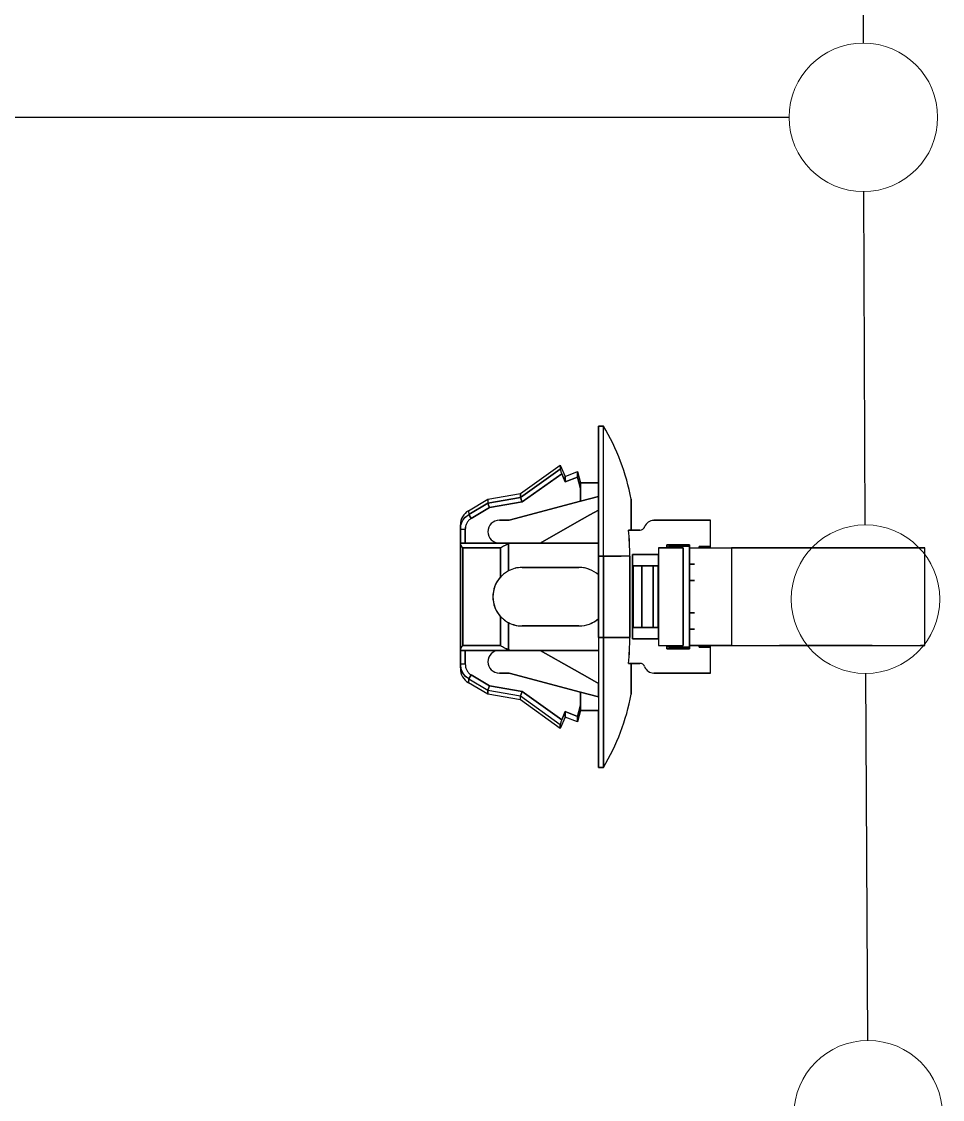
# Model space of a CAD drawing. Header units: inches. Extents: x 47316 to 59086, y 3141 to 11743.
# Drawn here: x 51695.59 to 51726.59, y 6186.1 to 6222.38 of the extents above; entities that cross this region are included whole.
import ezdxf

# ---------------------------------------------------------------- set-up
doc = ezdxf.new("R2010")
doc.units = ezdxf.units.IN
doc.header["$MEASUREMENT"] = 0
doc.styles.get("Standard").update_dxf_attribs({"font": ''})
doc.styles.get('Standard').set_extended_font_data('SimSun')
doc.linetypes.add('_VH_OTCON', pattern='A,0.0001,[7,VeSys.shx,S=0.1,R=0,X=0,Y=0],-0.4,[7,VeSys.shx,S=0.1,R=0,X=0,Y=0],-0.4,["X",Standard,S=1,R=0,X=-0.5,Y=-0.5],-0.0001,[7,VeSys.shx,S=0.1,R=0,X=0,Y=0],-0.4', length=1.2002)

msp = doc.modelspace()

# ---------------------------------------------------------------- linework, layer by layer
at = {"color": 0, "linetype": '_VH_OTCON', "ltscale": 5}
for p, q in [((51723.929, 6221.661), (51723.929, 6242.98)), ((51633.219, 6219.161), (51721.429, 6219.161)), ((51723.988, 6205.438), (51723.94, 6216.661)), ((51724.077, 6188.08), (51724.012, 6200.438))]:
    msp.add_line(p, q, dxfattribs=at)
at = {"color": 7, "ltscale": 0.087396}
for p, q in [((51715.011, 6208.767), (51715.011, 6206.854)), ((51715.011, 6197.274), (51715.011, 6199.187)), ((51715.011, 6197.274), (51715.011, 6199.187))]:
    msp.add_line(p, q, dxfattribs=at)
at = {"color": 7, "ltscale": 0.2}
for p, q in [((51715.011, 6204.389), (51715.011, 6208.767)), ((51715.011, 6208.767), (51715.011, 6204.389)), ((51715.175, 6204.389), (51715.175, 6208.767)), ((51715.175, 6204.389), (51715.175, 6208.767)), ((51715.011, 6201.652), (51715.011, 6197.274)), ((51715.011, 6201.652), (51715.011, 6197.274)), ((51715.175, 6197.274), (51715.175, 6201.652)), ((51715.175, 6201.652), (51715.175, 6197.274))]:
    msp.add_line(p, q, dxfattribs=at)
at = {"color": 7, "ltscale": 0.0075}
for p, q in [((51715.175, 6208.767), (51715.011, 6208.767)), ((51715.011, 6208.767), (51715.175, 6208.767)), ((51710.523, 6205.285), (51710.359, 6205.285)), ((51710.523, 6205.285), (51710.359, 6205.285)), ((51710.359, 6204.827), (51710.523, 6204.827)), ((51715.175, 6204.389), (51715.011, 6204.389)), ((51715.011, 6204.389), (51715.175, 6204.389)), ((51718.076, 6204.115), (51718.24, 6204.115)), ((51718.24, 6204.115), (51718.076, 6204.115)), ((51718.24, 6203.568), (51718.076, 6203.568)), ((51718.076, 6203.568), (51718.24, 6203.568)), ((51718.076, 6202.473), (51718.24, 6202.473)), ((51718.24, 6202.473), (51718.076, 6202.473)), ((51718.24, 6201.926), (51718.076, 6201.926)), ((51718.076, 6201.926), (51718.24, 6201.926)), ((51715.011, 6201.652), (51715.175, 6201.652)), ((51715.175, 6201.652), (51715.011, 6201.652)), ((51710.359, 6200.756), (51710.523, 6200.756)), ((51710.359, 6200.756), (51710.523, 6200.756)), ((51715.175, 6197.274), (51715.011, 6197.274)), ((51715.011, 6197.274), (51715.175, 6197.274))]:
    msp.add_line(p, q, dxfattribs=at)
at = {"color": 7, "ltscale": 0.0875}
for p, q in [((51715.011, 6206.851), (51715.011, 6208.767)), ((51712.439, 6204.006), (51714.354, 6204.006)), ((51714.354, 6204.006), (51712.439, 6204.006)), ((51714.354, 6202.035), (51712.439, 6202.035)), ((51712.439, 6202.035), (51714.354, 6202.035)), ((51712.439, 6202.035), (51714.354, 6202.035))]:
    msp.add_line(p, q, dxfattribs=at)
at = {"color": 7, "ltscale": 0.075271}
for p, q in [((51712.384, 6206.495), (51713.725, 6207.453)), ((51713.725, 6207.318), (51712.384, 6206.36)), ((51712.384, 6206.36), (51713.725, 6207.318)), ((51712.384, 6199.68), (51713.725, 6198.723)), ((51713.725, 6198.588), (51712.384, 6199.546))]:
    msp.add_line(p, q, dxfattribs=at)
at = {"color": 7, "ltscale": 4.3e-05}
msp.add_line((51713.725, 6207.453), (51713.725, 6207.452), dxfattribs=at)
at = {"color": 7, "ltscale": 4.9e-05}
msp.add_line((51713.725, 6207.453), (51713.725, 6207.452), dxfattribs=at)
at = {"color": 7, "ltscale": 0.019}
msp.add_line((51713.725, 6207.453), (51713.889, 6207.071), dxfattribs=at)
at = {"color": 7, "ltscale": 0.000903}
msp.add_line((51713.725, 6207.452), (51713.725, 6207.432), dxfattribs=at)
at = {"color": 7, "ltscale": 0.000916}
msp.add_line((51713.725, 6207.452), (51713.725, 6207.432), dxfattribs=at)
at = {"color": 7, "ltscale": 0.005222}
msp.add_line((51713.725, 6207.432), (51713.725, 6207.318), dxfattribs=at)
at = {"color": 7, "ltscale": 0.005249}
msp.add_line((51713.725, 6207.432), (51713.725, 6207.317), dxfattribs=at)
at = {"color": 7, "ltscale": 0.074459}
for p, q in [((51713.772, 6207.16), (51712.445, 6206.212)), ((51712.445, 6206.212), (51713.772, 6207.16)), ((51713.772, 6198.881), (51712.445, 6199.829)), ((51712.445, 6199.829), (51713.772, 6198.881))]:
    msp.add_line(p, q, dxfattribs=at)
at = {"color": 7, "ltscale": 0.013619}
for p, q in [((51713.889, 6206.886), (51713.772, 6207.16)), ((51713.772, 6207.16), (51713.889, 6206.886)), ((51713.889, 6199.155), (51713.772, 6198.881)), ((51713.772, 6198.881), (51713.889, 6199.155))]:
    msp.add_line(p, q, dxfattribs=at)
at = {"color": 7, "ltscale": 0.020195}
for p, q in [((51713.889, 6207.07), (51714.3, 6207.234)), ((51714.3, 6207.05), (51713.889, 6206.886)), ((51713.889, 6206.886), (51714.3, 6207.05)), ((51714.3, 6198.991), (51713.889, 6199.155)), ((51713.889, 6199.155), (51714.3, 6198.991)), ((51714.3, 6198.807), (51713.889, 6198.971))]:
    msp.add_line(p, q, dxfattribs=at)
at = {"color": 7, "ltscale": 0.0009}
msp.add_line((51713.889, 6207.051), (51713.889, 6207.07), dxfattribs=at)
at = {"color": 7, "ltscale": 0.000912}
for p, q in [((51713.889, 6207.07), (51713.889, 6207.05)), ((51714.3, 6198.827), (51714.3, 6198.807))]:
    msp.add_line(p, q, dxfattribs=at)
at = {"color": 7, "ltscale": 0.002856}
msp.add_line((51713.889, 6207.063), (51713.889, 6207.001), dxfattribs=at)
at = {"color": 7, "ltscale": 0.002869}
msp.add_line((51713.889, 6207), (51713.889, 6207.063), dxfattribs=at)
at = {"color": 7, "ltscale": 0.002832}
msp.add_line((51713.889, 6206.989), (51713.889, 6207.051), dxfattribs=at)
at = {"color": 7, "ltscale": 0.00282}
for p, q in [((51713.889, 6207.05), (51713.889, 6206.988)), ((51714.3, 6198.889), (51714.3, 6198.827))]:
    msp.add_line(p, q, dxfattribs=at)
at = {"color": 7, "ltscale": 0.004715}
msp.add_line((51713.889, 6206.886), (51713.889, 6206.989), dxfattribs=at)
at = {"color": 7, "ltscale": 0.004687}
msp.add_line((51713.889, 6206.988), (51713.889, 6206.886), dxfattribs=at)
at = {"color": 7, "ltscale": 0.008429}
for p, q in [((51714.3, 6207.05), (51714.3, 6207.234)), ((51713.889, 6199.155), (51713.889, 6198.971))]:
    msp.add_line(p, q, dxfattribs=at)
at = {"color": 7, "ltscale": 0.008438}
msp.add_line((51714.3, 6207.234), (51714.3, 6207.05), dxfattribs=at)
at = {"color": 7, "ltscale": 0.018183}
msp.add_line((51714.3, 6207.234), (51714.409, 6206.851), dxfattribs=at)
at = {"color": 7, "ltscale": 0.002185}
msp.add_line((51714.3, 6207.144), (51714.3, 6207.191), dxfattribs=at)
at = {"color": 7, "ltscale": 0.018199}
for p, q in [((51714.409, 6206.667), (51714.3, 6207.05)), ((51714.3, 6207.05), (51714.409, 6206.667)), ((51714.409, 6199.374), (51714.3, 6198.991)), ((51714.3, 6198.991), (51714.409, 6199.374))]:
    msp.add_line(p, q, dxfattribs=at)
at = {"color": 7, "ltscale": 0.000342}
for p, q in [((51714.409, 6206.844), (51714.409, 6206.851)), ((51714.409, 6199.189), (51714.409, 6199.197))]:
    msp.add_line(p, q, dxfattribs=at)
at = {"color": 7, "ltscale": 0.027499}
for p, q in [((51714.409, 6206.851), (51715.011, 6206.851)), ((51715.011, 6206.851), (51714.409, 6206.851)), ((51714.409, 6199.189), (51715.011, 6199.189)), ((51715.011, 6199.189), (51714.409, 6199.189))]:
    msp.add_line(p, q, dxfattribs=at)
at = {"color": 7, "ltscale": 0.006641}
msp.add_line((51714.409, 6206.851), (51714.409, 6206.706), dxfattribs=at)
at = {"color": 7, "ltscale": 0.002142}
msp.add_line((51714.409, 6206.805), (51714.409, 6206.851), dxfattribs=at)
at = {"color": 7, "ltscale": 0.00033}
for p, q in [((51714.409, 6206.851), (51714.409, 6206.844)), ((51714.409, 6199.197), (51714.409, 6199.189)), ((51713.889, 6198.971), (51713.889, 6198.978))]:
    msp.add_line(p, q, dxfattribs=at)
at = {"color": 7, "ltscale": 0.002136}
msp.add_line((51714.409, 6206.851), (51714.409, 6206.805), dxfattribs=at)
at = {"color": 7, "ltscale": 0.001825}
msp.add_line((51714.409, 6206.844), (51714.409, 6206.804), dxfattribs=at)
at = {"color": 7, "ltscale": 0.003674}
for p, q in [((51714.409, 6206.764), (51714.409, 6206.844)), ((51714.409, 6199.197), (51714.409, 6199.277))]:
    msp.add_line(p, q, dxfattribs=at)
at = {"color": 7, "ltscale": 0.006299}
msp.add_line((51714.409, 6206.667), (51714.409, 6206.805), dxfattribs=at)
at = {"color": 7, "ltscale": 0.006305}
msp.add_line((51714.409, 6206.805), (51714.409, 6206.667), dxfattribs=at)
at = {"color": 7, "ltscale": 0.00329}
msp.add_line((51714.409, 6206.692), (51714.409, 6206.764), dxfattribs=at)
at = {"color": 7, "ltscale": 0.019785}
for p, q in [((51714.409, 6206.234), (51714.409, 6206.667)), ((51714.409, 6206.667), (51714.409, 6206.234)), ((51714.409, 6199.807), (51714.409, 6199.374)), ((51714.409, 6199.374), (51714.409, 6199.807))]:
    msp.add_line(p, q, dxfattribs=at)
at = {"color": 7, "ltscale": 0.034946}
for p, q in [((51710.63, 6205.916), (51711.29, 6206.304)), ((51711.29, 6199.737), (51710.63, 6200.125))]:
    msp.add_line(p, q, dxfattribs=at)
at = {"color": 7, "ltscale": 0.05076}
for p, q in [((51711.29, 6206.304), (51712.384, 6206.495)), ((51712.384, 6199.546), (51711.29, 6199.737))]:
    msp.add_line(p, q, dxfattribs=at)
at = {"color": 7, "ltscale": 0.050773}
for p, q in [((51712.385, 6206.356), (51711.29, 6206.165)), ((51711.29, 6206.165), (51712.385, 6206.356)), ((51711.29, 6199.876), (51712.385, 6199.684))]:
    msp.add_line(p, q, dxfattribs=at)
at = {"color": 7, "ltscale": 0.006223}
for p, q in [((51711.29, 6206.304), (51711.29, 6206.168)), ((51711.29, 6206.304), (51711.29, 6206.168)), ((51711.29, 6199.737), (51711.29, 6199.873))]:
    msp.add_line(p, q, dxfattribs=at)
at = {"color": 7, "ltscale": 0.006168}
for p, q in [((51712.384, 6206.36), (51712.384, 6206.495)), ((51712.384, 6206.495), (51712.384, 6206.36))]:
    msp.add_line(p, q, dxfattribs=at)
at = {"color": 7, "ltscale": 0.002621}
for p, q in [((51712.385, 6206.356), (51712.407, 6206.304)), ((51712.407, 6206.304), (51712.385, 6206.356)), ((51712.407, 6199.737), (51712.385, 6199.684)), ((51712.385, 6199.684), (51712.407, 6199.737))]:
    msp.add_line(p, q, dxfattribs=at)
at = {"color": 7, "ltscale": 0.000205}
for p, q in [((51712.407, 6206.304), (51712.409, 6206.299)), ((51712.409, 6206.299), (51712.407, 6206.304)), ((51712.409, 6199.742), (51712.407, 6199.737)), ((51712.407, 6199.737), (51712.409, 6199.742))]:
    msp.add_line(p, q, dxfattribs=at)
at = {"color": 7, "ltscale": 0.004321}
for p, q in [((51712.409, 6206.299), (51712.445, 6206.212)), ((51712.445, 6206.212), (51712.409, 6206.299)), ((51712.445, 6199.829), (51712.409, 6199.742)), ((51712.409, 6199.742), (51712.445, 6199.829))]:
    msp.add_line(p, q, dxfattribs=at)
at = {"color": 7, "ltscale": 0.028456}
for p, q in [((51714.409, 6206.234), (51715.011, 6206.394)), ((51715.011, 6206.394), (51714.409, 6206.234)), ((51714.409, 6199.807), (51715.011, 6199.647)), ((51715.011, 6199.647), (51714.409, 6199.807))]:
    msp.add_line(p, q, dxfattribs=at)
at = {"color": 7, "ltscale": 0.020602}
for p, q in [((51715.011, 6206.394), (51715.011, 6205.943)), ((51715.011, 6199.647), (51715.011, 6200.098)), ((51715.011, 6199.647), (51715.011, 6200.098))]:
    msp.add_line(p, q, dxfattribs=at)
at = {"color": 7, "ltscale": 0.020749}
msp.add_line((51715.011, 6205.94), (51715.011, 6206.394), dxfattribs=at)
at = {"color": 7, "ltscale": 0.047501}
for p, q in [((51716.106, 6206.304), (51716.106, 6205.264)), ((51716.106, 6205.264), (51716.106, 6206.304)), ((51716.106, 6200.777), (51716.106, 6199.737)), ((51716.106, 6199.737), (51716.106, 6200.777))]:
    msp.add_line(p, q, dxfattribs=at)
at = {"color": 7, "ltscale": 0.005864}
msp.add_line((51710.629, 6205.916), (51710.644, 6205.788), dxfattribs=at)
at = {"color": 7, "ltscale": 0.005865}
for p, q in [((51710.629, 6205.916), (51710.644, 6205.788)), ((51710.644, 6200.253), (51710.629, 6200.125))]:
    msp.add_line(p, q, dxfattribs=at)
at = {"color": 7, "ltscale": 0.034208}
for p, q in [((51710.644, 6205.788), (51711.29, 6206.168)), ((51710.644, 6200.253), (51711.29, 6199.873))]:
    msp.add_line(p, q, dxfattribs=at)
at = {"color": 7, "ltscale": 0.034163}
for p, q in [((51711.29, 6206.165), (51710.644, 6205.788)), ((51710.644, 6200.253), (51711.29, 6199.876))]:
    msp.add_line(p, q, dxfattribs=at)
at = {"color": 7, "ltscale": 0.0329}
for p, q in [((51711.344, 6206.019), (51710.723, 6205.654)), ((51710.723, 6205.654), (51711.344, 6206.019)), ((51711.344, 6200.022), (51710.723, 6200.387)), ((51710.723, 6200.387), (51711.344, 6200.022))]:
    msp.add_line(p, q, dxfattribs=at)
at = {"color": 7, "ltscale": 0.000128}
for p, q in [((51711.29, 6206.165), (51711.29, 6206.168)), ((51711.29, 6199.873), (51711.29, 6199.876)), ((51711.29, 6199.876), (51711.29, 6199.873))]:
    msp.add_line(p, q, dxfattribs=at)
at = {"color": 7, "ltscale": 0.002806}
for p, q in [((51711.29, 6206.165), (51711.312, 6206.107)), ((51711.312, 6199.934), (51711.29, 6199.876))]:
    msp.add_line(p, q, dxfattribs=at)
at = {"color": 7, "ltscale": 0.00266}
for p, q in [((51711.31, 6206.11), (51711.29, 6206.165)), ((51711.29, 6199.876), (51711.31, 6199.931))]:
    msp.add_line(p, q, dxfattribs=at)
at = {"color": 7, "ltscale": 0.004276}
for p, q in [((51711.344, 6206.019), (51711.311, 6206.107)), ((51711.312, 6206.107), (51711.344, 6206.019)), ((51711.311, 6199.934), (51711.344, 6200.022)), ((51711.344, 6200.022), (51711.312, 6199.934))]:
    msp.add_line(p, q, dxfattribs=at)
at = {"color": 7, "ltscale": 0.051095}
for p, q in [((51712.445, 6206.212), (51711.344, 6206.019)), ((51711.344, 6206.019), (51712.445, 6206.212)), ((51712.445, 6199.829), (51711.344, 6200.022)), ((51711.344, 6200.022), (51712.445, 6199.829))]:
    msp.add_line(p, q, dxfattribs=at)
at = {"color": 7, "ltscale": 0.11383}
for p, q in [((51712.001, 6205.593), (51714.409, 6206.234)), ((51714.409, 6206.234), (51712.001, 6205.593)), ((51712.001, 6200.448), (51714.409, 6199.807)), ((51714.409, 6199.807), (51712.001, 6200.448))]:
    msp.add_line(p, q, dxfattribs=at)
at = {"color": 7, "ltscale": 0.015289}
msp.add_line((51714.721, 6205.775), (51715.012, 6205.94), dxfattribs=at)
at = {"color": 7, "ltscale": 0.015242}
for p, q in [((51715.011, 6205.94), (51714.721, 6205.776)), ((51714.721, 6200.265), (51715.011, 6200.101))]:
    msp.add_line(p, q, dxfattribs=at)
at = {"color": 7, "ltscale": 0.007092}
for p, q in [((51710.723, 6205.654), (51710.644, 6205.788)), ((51710.644, 6205.788), (51710.723, 6205.654)), ((51710.644, 6200.253), (51710.723, 6200.387)), ((51710.723, 6200.387), (51710.644, 6200.253))]:
    msp.add_line(p, q, dxfattribs=at)
at = {"color": 7, "ltscale": 0.014999}
for p, q in [((51711.673, 6205.593), (51712.001, 6205.593)), ((51712.001, 6205.593), (51711.673, 6205.593)), ((51711.673, 6200.448), (51712.001, 6200.448)), ((51711.673, 6200.448), (51712.001, 6200.448)), ((51712.001, 6200.448), (51711.673, 6200.448))]:
    msp.add_line(p, q, dxfattribs=at)
at = {"color": 7, "ltscale": 0.065039}
msp.add_line((51713.041, 6204.827), (51714.281, 6205.527), dxfattribs=at)
at = {"color": 7, "ltscale": 0.026985}
for p, q in [((51714.721, 6205.776), (51714.207, 6205.485)), ((51714.207, 6200.556), (51714.721, 6200.265))]:
    msp.add_line(p, q, dxfattribs=at)
at = {"color": 7, "ltscale": 0.02697}
msp.add_line((51714.207, 6205.485), (51714.721, 6205.775), dxfattribs=at)
at = {"color": 7, "ltscale": 0.0625}
msp.add_line((51716.872, 6205.593), (51718.24, 6205.593), dxfattribs=at)
at = {"color": 7, "ltscale": 0.064999}
for p, q in [((51718.295, 6205.593), (51716.872, 6205.593)), ((51718.295, 6205.593), (51716.872, 6205.593)), ((51718.295, 6200.448), (51716.872, 6200.448)), ((51716.872, 6200.448), (51718.295, 6200.448))]:
    msp.add_line(p, q, dxfattribs=at)
at = {"color": 7, "ltscale": 0.025}
for p, q in [((51718.24, 6205.593), (51718.787, 6205.593)), ((51718.076, 6203.568), (51718.076, 6204.115)), ((51718.084, 6203.568), (51718.084, 6204.115)), ((51718.084, 6203.568), (51718.084, 6204.115)), ((51718.084, 6201.926), (51718.084, 6202.473)), ((51718.084, 6201.926), (51718.084, 6202.473))]:
    msp.add_line(p, q, dxfattribs=at)
at = {"color": 7, "ltscale": 0.022501}
for p, q in [((51718.787, 6205.593), (51718.295, 6205.593)), ((51718.787, 6205.593), (51718.295, 6205.593)), ((51718.787, 6200.448), (51718.295, 6200.448)), ((51718.295, 6200.448), (51718.787, 6200.448))]:
    msp.add_line(p, q, dxfattribs=at)
at = {"color": 7, "ltscale": 0.039999}
for p, q in [((51718.787, 6204.717), (51718.787, 6205.593)), ((51718.787, 6204.717), (51718.787, 6205.593)), ((51718.787, 6200.448), (51718.787, 6201.324)), ((51718.787, 6200.448), (51718.787, 6201.324))]:
    msp.add_line(p, q, dxfattribs=at)
at = {"color": 7, "ltscale": 0.015729}
msp.add_line((51710.359, 6205.099), (51710.359, 6205.444), dxfattribs=at)
at = {"color": 7, "ltscale": 0.015717}
msp.add_line((51710.359, 6205.443), (51710.359, 6205.099), dxfattribs=at)
at = {"color": 7, "ltscale": 0.020941}
for p, q in [((51710.359, 6204.827), (51710.359, 6205.285)), ((51710.359, 6205.285), (51710.359, 6204.827)), ((51710.523, 6205.285), (51710.523, 6204.827)), ((51710.523, 6204.827), (51710.523, 6205.285)), ((51710.359, 6200.756), (51710.359, 6201.214)), ((51710.359, 6201.214), (51710.359, 6200.756)), ((51710.523, 6200.756), (51710.523, 6201.214)), ((51710.523, 6201.214), (51710.523, 6200.756))]:
    msp.add_line(p, q, dxfattribs=at)
at = {"color": 7, "ltscale": 0.06116}
msp.add_line((51713.041, 6204.827), (51714.207, 6205.485), dxfattribs=at)
at = {"color": 7, "ltscale": 0.061156}
for p, q in [((51714.207, 6205.485), (51713.041, 6204.827)), ((51713.041, 6201.214), (51714.207, 6200.556))]:
    msp.add_line(p, q, dxfattribs=at)
at = {"color": 7, "ltscale": 0.017471}
for p, q in [((51716.025, 6205.264), (51716.407, 6205.264)), ((51716.025, 6200.777), (51716.407, 6200.777))]:
    msp.add_line(p, q, dxfattribs=at)
at = {"color": 7, "ltscale": 0.00369}
for p, q in [((51716.025, 6205.264), (51716.106, 6205.264)), ((51716.106, 6200.777), (51716.025, 6200.777))]:
    msp.add_line(p, q, dxfattribs=at)
at = {"color": 7, "ltscale": 0.017476}
for p, q in [((51716.407, 6205.264), (51716.025, 6205.264)), ((51716.407, 6200.777), (51716.025, 6200.777))]:
    msp.add_line(p, q, dxfattribs=at)
at = {"color": 7, "ltscale": 0.013786}
msp.add_line((51716.106, 6205.264), (51716.407, 6205.264), dxfattribs=at)
at = {"color": 7, "ltscale": 0.012512}
for p, q in [((51710.359, 6204.825), (51710.359, 6205.099)), ((51710.359, 6200.942), (51710.359, 6201.216))]:
    msp.add_line(p, q, dxfattribs=at)
at = {"color": 7, "ltscale": 0.082565}
for p, q in [((51710.359, 6204.827), (51712.167, 6204.827)), ((51712.167, 6204.827), (51710.359, 6204.827)), ((51712.167, 6201.214), (51710.359, 6201.214)), ((51710.359, 6201.214), (51712.167, 6201.214))]:
    msp.add_line(p, q, dxfattribs=at)
at = {"color": 7, "ltscale": 0.000995}
for p, q in [((51710.359, 6204.805), (51710.359, 6204.827)), ((51710.359, 6204.827), (51710.359, 6204.805)), ((51710.359, 6201.214), (51710.359, 6201.236)), ((51710.359, 6201.236), (51710.359, 6201.214))]:
    msp.add_line(p, q, dxfattribs=at)
at = {"color": 7, "ltscale": 0.163214}
msp.add_line((51710.359, 6201.234), (51710.359, 6204.807), dxfattribs=at)
at = {"color": 7, "ltscale": 0.163013}
msp.add_line((51710.359, 6204.805), (51710.359, 6201.236), dxfattribs=at)
at = {"color": 7, "ltscale": 0.052501}
msp.add_line((51710.523, 6204.827), (51711.673, 6204.827), dxfattribs=at)
at = {"color": 7, "ltscale": 0.005516}
msp.add_line((51711.672, 6204.827), (51711.793, 6204.827), dxfattribs=at)
at = {"color": 7, "ltscale": 0.008279}
msp.add_line((51711.793, 6204.827), (51711.974, 6204.827), dxfattribs=at)
at = {"color": 7, "ltscale": 0.002634}
for p, q in [((51711.983, 6204.799), (51711.929, 6204.778)), ((51711.929, 6201.263), (51711.983, 6201.242))]:
    msp.add_line(p, q, dxfattribs=at)
at = {"color": 7, "ltscale": 0.002635}
for p, q in [((51711.929, 6204.778), (51711.983, 6204.799)), ((51711.983, 6201.242), (51711.929, 6201.262))]:
    msp.add_line(p, q, dxfattribs=at)
at = {"color": 7, "ltscale": 0.048712}
msp.add_line((51711.974, 6204.827), (51713.041, 6204.827), dxfattribs=at)
at = {"color": 7, "ltscale": 0.041339}
for p, q in [((51711.983, 6204.799), (51711.983, 6203.894)), ((51711.983, 6203.894), (51711.983, 6204.799)), ((51711.983, 6202.147), (51711.983, 6201.242)), ((51711.983, 6201.242), (51711.983, 6202.147))]:
    msp.add_line(p, q, dxfattribs=at)
at = {"color": 7, "ltscale": 0.039936}
for p, q in [((51713.041, 6204.827), (51712.167, 6204.827)), ((51712.167, 6204.827), (51713.041, 6204.827)), ((51712.167, 6201.214), (51713.041, 6201.214)), ((51713.041, 6201.214), (51712.167, 6201.214))]:
    msp.add_line(p, q, dxfattribs=at)
at = {"color": 7, "ltscale": 0.089999}
for p, q in [((51715.011, 6204.827), (51713.041, 6204.827)), ((51713.041, 6204.827), (51715.011, 6204.827)), ((51713.041, 6201.214), (51715.011, 6201.214)), ((51715.011, 6201.214), (51713.041, 6201.214))]:
    msp.add_line(p, q, dxfattribs=at)
at = {"color": 7, "ltscale": 0.040701}
msp.add_line((51714.135, 6204.827), (51713.244, 6204.827), dxfattribs=at)
at = {"color": 7, "ltscale": 0.040697}
msp.add_line((51713.245, 6204.827), (51714.135, 6204.827), dxfattribs=at)
at = {"color": 7, "ltscale": 0.15}
for p, q in [((51710.442, 6201.379), (51710.442, 6204.662)), ((51710.442, 6204.662), (51710.442, 6201.379)), ((51717.036, 6204.662), (51717.036, 6201.379)), ((51717.036, 6204.662), (51717.036, 6201.379)), ((51717.857, 6201.379), (51717.857, 6204.662)), ((51717.857, 6204.662), (51717.857, 6201.379)), ((51719.494, 6204.662), (51719.494, 6201.379)), ((51719.494, 6204.662), (51719.494, 6201.379)), ((51725.994, 6201.379), (51725.994, 6204.662))]:
    msp.add_line(p, q, dxfattribs=at)
at = {"color": 7, "ltscale": 0.057954}
for p, q in [((51711.71, 6204.662), (51710.442, 6204.662)), ((51710.442, 6204.662), (51711.71, 6204.662)), ((51710.442, 6201.379), (51711.71, 6201.379)), ((51711.71, 6201.379), (51710.442, 6201.379))]:
    msp.add_line(p, q, dxfattribs=at)
at = {"color": 7, "ltscale": 0.044711}
for p, q in [((51711.71, 6203.684), (51711.71, 6204.662)), ((51711.71, 6204.662), (51711.71, 6203.684)), ((51711.71, 6201.379), (51711.71, 6202.357)), ((51711.71, 6202.357), (51711.71, 6201.379))]:
    msp.add_line(p, q, dxfattribs=at)
at = {"color": 7, "ltscale": 0.040002}
for p, q in [((51717.036, 6204.443), (51716.16, 6204.443)), ((51716.16, 6204.443), (51717.036, 6204.443)), ((51716.16, 6201.598), (51717.036, 6201.598)), ((51716.16, 6201.598), (51717.036, 6201.598)), ((51717.036, 6201.598), (51716.16, 6201.598))]:
    msp.add_line(p, q, dxfattribs=at)
at = {"color": 7, "ltscale": 0.129999}
for p, q in [((51716.16, 6204.443), (51716.16, 6201.598)), ((51716.16, 6201.598), (51716.16, 6204.443))]:
    msp.add_line(p, q, dxfattribs=at)
at = {"color": 7, "ltscale": 0.0375}
for p, q in [((51717.857, 6204.662), (51717.036, 6204.662)), ((51717.036, 6204.662), (51717.857, 6204.662)), ((51717.036, 6201.379), (51717.857, 6201.379)), ((51717.036, 6201.379), (51717.857, 6201.379))]:
    msp.add_line(p, q, dxfattribs=at)
at = {"color": 7, "ltscale": 0.017502}
for p, q in [((51717.036, 6204.06), (51717.036, 6204.443)), ((51717.036, 6201.597), (51717.036, 6201.981))]:
    msp.add_line(p, q, dxfattribs=at)
at = {"color": 7, "ltscale": 0.035001}
for p, q in [((51718.076, 6204.772), (51717.31, 6204.772)), ((51717.31, 6204.772), (51718.076, 6204.772)), ((51715.011, 6204.389), (51715.777, 6204.389)), ((51715.011, 6204.389), (51715.777, 6204.389)), ((51717.31, 6201.269), (51718.076, 6201.269)), ((51717.31, 6201.269), (51718.076, 6201.269)), ((51718.076, 6201.269), (51717.31, 6201.269))]:
    msp.add_line(p, q, dxfattribs=at)
at = {"color": 7, "ltscale": 0.004999}
for p, q in [((51717.31, 6204.772), (51717.31, 6204.662)), ((51717.31, 6204.662), (51717.31, 6204.772)), ((51717.31, 6201.379), (51717.31, 6201.269)), ((51717.31, 6201.269), (51717.31, 6201.379))]:
    msp.add_line(p, q, dxfattribs=at)
at = {"color": 7, "ltscale": 0.002502}
msp.add_line((51717.31, 6204.662), (51717.365, 6204.662), dxfattribs=at)
at = {"color": 7, "ltscale": 0.032501}
for p, q in [((51718.076, 6204.717), (51717.364, 6204.717)), ((51718.076, 6204.717), (51717.364, 6204.717)), ((51718.076, 6201.324), (51717.364, 6201.324)), ((51717.364, 6201.324), (51718.076, 6201.324))]:
    msp.add_line(p, q, dxfattribs=at)
at = {"color": 7, "ltscale": 0.002499}
for p, q in [((51717.364, 6204.717), (51717.364, 6204.662)), ((51717.364, 6204.662), (51717.364, 6204.717)), ((51717.364, 6204.717), (51717.364, 6204.662)), ((51718.076, 6204.772), (51718.076, 6204.717)), ((51718.076, 6204.772), (51718.076, 6204.717)), ((51718.404, 6204.717), (51718.404, 6204.662)), ((51718.404, 6204.662), (51718.404, 6204.717)), ((51718.787, 6204.662), (51718.787, 6204.717)), ((51717.364, 6201.379), (51717.364, 6201.324)), ((51717.364, 6201.324), (51717.364, 6201.379)), ((51717.364, 6201.379), (51717.364, 6201.324)), ((51718.076, 6201.269), (51718.076, 6201.324)), ((51718.076, 6201.324), (51718.076, 6201.269)), ((51718.076, 6201.324), (51718.076, 6201.269)), ((51718.404, 6201.379), (51718.404, 6201.324)), ((51718.404, 6201.324), (51718.404, 6201.379)), ((51718.787, 6201.324), (51718.787, 6201.379))]:
    msp.add_line(p, q, dxfattribs=at)
at = {"color": 7, "ltscale": 0.010562}
msp.add_line((51717.364, 6204.717), (51717.596, 6204.717), dxfattribs=at)
at = {"color": 7, "ltscale": 0.021939}
msp.add_line((51718.076, 6204.717), (51717.596, 6204.717), dxfattribs=at)
at = {"color": 7, "ltscale": 0.000629}
msp.add_line((51718.076, 6204.758), (51718.076, 6204.772), dxfattribs=at)
at = {"color": 7, "ltscale": 0.154999}
for p, q in [((51718.076, 6204.717), (51718.076, 6201.324)), ((51718.076, 6201.324), (51718.076, 6204.717))]:
    msp.add_line(p, q, dxfattribs=at)
at = {"color": 7, "ltscale": 0.0644}
for p, q in [((51718.084, 6204.662), (51719.494, 6204.662)), ((51718.084, 6204.662), (51719.494, 6204.662)), ((51719.494, 6201.379), (51718.084, 6201.379)), ((51718.084, 6201.379), (51719.494, 6201.379))]:
    msp.add_line(p, q, dxfattribs=at)
at = {"color": 7, "ltscale": 0.0175}
for p, q in [((51718.787, 6204.717), (51718.404, 6204.717)), ((51718.787, 6204.717), (51718.404, 6204.717)), ((51718.404, 6204.717), (51718.787, 6204.717)), ((51718.787, 6201.324), (51718.404, 6201.324)), ((51718.404, 6201.324), (51718.787, 6201.324))]:
    msp.add_line(p, q, dxfattribs=at)
at = {"color": 7, "ltscale": 2.6e-05}
for p, q in [((51718.787, 6204.717), (51718.787, 6204.717)), ((51718.787, 6201.324), (51718.787, 6201.324))]:
    msp.add_line(p, q, dxfattribs=at)
at = {"color": 7, "ltscale": 0.098454}
msp.add_line((51718.787, 6204.662), (51720.943, 6204.662), dxfattribs=at)
at = {"color": 7, "ltscale": 0.108633}
msp.add_line((51718.787, 6204.662), (51721.166, 6204.662), dxfattribs=at)
at = {"color": 7, "ltscale": 0.057913}
msp.add_line((51718.787, 6204.662), (51720.055, 6204.662), dxfattribs=at)
at = {"color": 7, "ltscale": 0.076392}
msp.add_line((51719.493, 6204.662), (51721.166, 6204.662), dxfattribs=at)
at = {"color": 7, "ltscale": 0.378897}
msp.add_line((51725.994, 6204.662), (51719.494, 6204.662), dxfattribs=at)
at = {"color": 7, "ltscale": 0.378905}
msp.add_line((51719.494, 6204.662), (51725.994, 6204.662), dxfattribs=at)
at = {"color": 7, "ltscale": 0.315749}
msp.add_line((51725.994, 6204.662), (51720.055, 6204.662), dxfattribs=at)
at = {"color": 7, "ltscale": 0.315758}
msp.add_line((51725.994, 6204.662), (51720.055, 6204.662), dxfattribs=at)
at = {"color": 7, "ltscale": 0.026669}
for p, q in [((51721.527, 6204.662), (51720.943, 6204.662)), ((51721.749, 6204.662), (51721.166, 6204.662)), ((51721.166, 6204.662), (51721.749, 6204.662))]:
    msp.add_line(p, q, dxfattribs=at)
at = {"color": 7, "ltscale": 0.215019}
msp.add_line((51721.527, 6204.662), (51725.994, 6204.662), dxfattribs=at)
at = {"color": 7, "ltscale": 0.179182}
msp.add_line((51721.749, 6204.662), (51725.672, 6204.662), dxfattribs=at)
at = {"color": 7, "ltscale": 0.125}
for p, q in [((51715.011, 6201.652), (51715.011, 6204.389)), ((51715.011, 6204.389), (51715.011, 6201.652)), ((51715.175, 6201.652), (51715.175, 6204.389)), ((51715.175, 6204.389), (51715.175, 6201.652)), ((51716.063, 6201.652), (51716.063, 6204.389)), ((51716.063, 6204.389), (51716.063, 6201.652))]:
    msp.add_line(p, q, dxfattribs=at)
at = {"color": 7, "ltscale": 0.040567}
for p, q in [((51716.063, 6204.389), (51715.175, 6204.389)), ((51716.063, 6201.652), (51715.175, 6201.652))]:
    msp.add_line(p, q, dxfattribs=at)
at = {"color": 7, "ltscale": 0.040569}
for p, q in [((51716.063, 6204.389), (51715.175, 6204.389)), ((51715.175, 6201.652), (51716.063, 6201.652))]:
    msp.add_line(p, q, dxfattribs=at)
at = {"color": 7, "ltscale": 0.001863}
msp.add_line((51711.737, 6203.712), (51711.709, 6203.683), dxfattribs=at)
at = {"color": 7, "ltscale": 0.014789}
msp.add_line((51716.484, 6204.06), (51716.16, 6204.06), dxfattribs=at)
at = {"color": 7, "ltscale": 0.013841}
for p, q in [((51716.161, 6204.06), (51716.464, 6204.06)), ((51716.464, 6201.981), (51716.161, 6201.981))]:
    msp.add_line(p, q, dxfattribs=at)
at = {"color": 7, "ltscale": 0.012407}
for p, q in [((51716.192, 6204.06), (51716.464, 6204.06)), ((51716.192, 6201.981), (51716.464, 6201.981))]:
    msp.add_line(p, q, dxfattribs=at)
at = {"color": 7, "ltscale": 0.095001}
for p, q in [((51716.192, 6201.981), (51716.192, 6204.06)), ((51716.464, 6201.981), (51716.464, 6204.06)), ((51716.464, 6204.06), (51716.464, 6201.981)), ((51716.854, 6204.06), (51716.854, 6201.981)), ((51716.854, 6201.981), (51716.854, 6204.06)), ((51717.017, 6204.06), (51717.017, 6201.981)), ((51717.017, 6201.981), (51717.017, 6204.06))]:
    msp.add_line(p, q, dxfattribs=at)
at = {"color": 7, "ltscale": 0.017839}
for p, q in [((51716.464, 6204.06), (51716.854, 6204.06)), ((51716.854, 6204.06), (51716.464, 6204.06)), ((51716.464, 6201.981), (51716.854, 6201.981)), ((51716.854, 6201.981), (51716.464, 6201.981))]:
    msp.add_line(p, q, dxfattribs=at)
at = {"color": 7, "ltscale": 0.023952}
msp.add_line((51716.512, 6204.06), (51717.036, 6204.06), dxfattribs=at)
at = {"color": 7, "ltscale": 0.007443}
for p, q in [((51716.854, 6204.06), (51717.017, 6204.06)), ((51717.017, 6204.06), (51716.854, 6204.06)), ((51716.854, 6201.981), (51717.017, 6201.981)), ((51717.017, 6201.981), (51716.854, 6201.981))]:
    msp.add_line(p, q, dxfattribs=at)
at = {"color": 7, "ltscale": 0.00087}
for p, q in [((51717.017, 6204.06), (51717.036, 6204.06)), ((51717.036, 6204.06), (51717.017, 6204.06)), ((51717.017, 6201.981), (51717.036, 6201.981)), ((51717.036, 6201.981), (51717.017, 6201.981))]:
    msp.add_line(p, q, dxfattribs=at)
at = {"color": 7, "ltscale": 0.000505}
msp.add_line((51711.71, 6203.683), (51711.718, 6203.692), dxfattribs=at)
at = {"color": 7, "ltscale": 0.000322}
msp.add_line((51718.076, 6203.568), (51718.083, 6203.568), dxfattribs=at)
at = {"color": 7, "ltscale": 0.000598}
msp.add_line((51711.71, 6202.357), (51711.719, 6202.348), dxfattribs=at)
at = {"color": 7, "ltscale": 0.023056}
msp.add_line((51718.076, 6201.968), (51718.076, 6202.473), dxfattribs=at)
at = {"color": 7, "ltscale": 0.001447}
msp.add_line((51716.192, 6201.981), (51716.16, 6201.981), dxfattribs=at)
at = {"color": 7, "ltscale": 0.000368}
msp.add_line((51718.084, 6201.926), (51718.076, 6201.926), dxfattribs=at)
at = {"color": 7, "ltscale": 0.02751}
msp.add_line((51715.175, 6201.652), (51715.777, 6201.652), dxfattribs=at)
msp.add_line((51715.175, 6201.652), (51715.777, 6201.652), dxfattribs=at)
at = {"color": 7, "ltscale": 0.000399}
msp.add_line((51710.36, 6201.243), (51710.359, 6201.234), dxfattribs=at)
at = {"color": 7, "ltscale": 0.061161}
msp.add_line((51714.207, 6200.556), (51713.041, 6201.214), dxfattribs=at)
at = {"color": 7, "ltscale": 0.064963}
msp.add_line((51714.279, 6200.515), (51713.041, 6201.214), dxfattribs=at)
at = {"color": 7, "ltscale": 0.378893}
msp.add_line((51719.494, 6201.379), (51725.994, 6201.379), dxfattribs=at)
at = {"color": 7, "ltscale": 0.37888}
msp.add_line((51719.494, 6201.379), (51725.994, 6201.379), dxfattribs=at)
at = {"color": 7, "ltscale": 0.142593}
msp.add_line((51721.104, 6201.379), (51724.226, 6201.379), dxfattribs=at)
at = {"color": 7, "ltscale": 0.142589}
msp.add_line((51724.227, 6201.379), (51721.105, 6201.379), dxfattribs=at)
at = {"color": 7, "ltscale": 0.0272}
msp.add_line((51725.846, 6201.379), (51725.994, 6201.379), dxfattribs=at)
at = {"color": 7, "ltscale": 0.027199}
msp.add_line((51725.994, 6201.379), (51725.847, 6201.379), dxfattribs=at)
at = {"color": 7, "ltscale": 0.012915}
msp.add_line((51710.359, 6200.659), (51710.359, 6200.942), dxfattribs=at)
at = {"color": 7, "ltscale": 0.004422}
msp.add_line((51710.359, 6200.756), (51710.359, 6200.659), dxfattribs=at)
at = {"color": 7, "ltscale": 0.006183}
msp.add_line((51710.359, 6200.621), (51710.359, 6200.756), dxfattribs=at)
at = {"color": 7, "ltscale": 0.007248}
msp.add_line((51710.359, 6200.756), (51710.359, 6200.597), dxfattribs=at)
at = {"color": 7, "ltscale": 0.001605}
msp.add_line((51710.359, 6200.641), (51710.359, 6200.606), dxfattribs=at)
at = {"color": 7, "ltscale": 0.02701}
msp.add_line((51714.722, 6200.265), (51714.207, 6200.556), dxfattribs=at)
at = {"color": 7, "ltscale": 0.00587}
msp.add_line((51710.629, 6200.125), (51710.644, 6200.253), dxfattribs=at)
at = {"color": 7, "ltscale": 0.015215}
msp.add_line((51715.012, 6200.101), (51714.722, 6200.265), dxfattribs=at)
at = {"color": 7, "ltscale": 0.050769}
msp.add_line((51711.29, 6199.876), (51712.384, 6199.681), dxfattribs=at)
at = {"color": 7, "ltscale": 0.006219}
msp.add_line((51711.29, 6199.873), (51711.29, 6199.737), dxfattribs=at)
at = {"color": 7, "ltscale": 0.075264}
msp.add_line((51712.384, 6199.681), (51713.725, 6198.723), dxfattribs=at)
at = {"color": 7, "ltscale": 0.006165}
for p, q in [((51712.384, 6199.546), (51712.384, 6199.68)), ((51712.384, 6199.546), (51712.384, 6199.68)), ((51713.725, 6198.588), (51713.725, 6198.723))]:
    msp.add_line(p, q, dxfattribs=at)
at = {"color": 7, "ltscale": 0.008441}
for p, q in [((51714.409, 6199.189), (51714.409, 6199.374)), ((51714.409, 6199.374), (51714.409, 6199.189)), ((51713.889, 6198.971), (51713.889, 6199.155))]:
    msp.add_line(p, q, dxfattribs=at)
at = {"color": 7, "ltscale": 0.008432}
msp.add_line((51714.409, 6199.374), (51714.409, 6199.189), dxfattribs=at)
at = {"color": 7, "ltscale": 0.00434}
msp.add_line((51714.409, 6199.277), (51714.409, 6199.372), dxfattribs=at)
at = {"color": 7, "ltscale": 0.004291}
msp.add_line((51713.889, 6199.061), (51713.889, 6199.155), dxfattribs=at)
at = {"color": 7, "ltscale": 0.003809}
msp.add_line((51713.889, 6198.978), (51713.889, 6199.061), dxfattribs=at)
at = {"color": 7, "ltscale": 0.001593}
msp.add_line((51713.889, 6199.013), (51713.889, 6198.978), dxfattribs=at)
at = {"color": 7, "ltscale": 0.018174}
msp.add_line((51714.409, 6199.189), (51714.3, 6198.807), dxfattribs=at)
at = {"color": 7, "ltscale": 0.004681}
for p, q in [((51714.3, 6198.889), (51714.3, 6198.991)), ((51714.3, 6198.991), (51714.3, 6198.889))]:
    msp.add_line(p, q, dxfattribs=at)
at = {"color": 7, "ltscale": 0.000286}
for p, q in [((51714.407, 6199.191), (51714.409, 6199.197)), ((51714.409, 6199.197), (51714.407, 6199.191))]:
    msp.add_line(p, q, dxfattribs=at)
at = {"color": 7, "ltscale": 0.002209}
msp.add_line((51714.409, 6199.245), (51714.409, 6199.197), dxfattribs=at)
at = {"color": 7, "ltscale": 0.019025}
msp.add_line((51713.889, 6198.971), (51713.725, 6198.588), dxfattribs=at)
at = {"color": 7, "ltscale": 0.006177}
msp.add_line((51713.725, 6198.723), (51713.725, 6198.588), dxfattribs=at)
at = {"color": 7, "ltscale": 0.000327}
msp.add_line((51713.889, 6198.978), (51713.889, 6198.971), dxfattribs=at)
at = {"color": 7, "ltscale": 0.002823}
msp.add_line((51714.3, 6198.827), (51714.3, 6198.889), dxfattribs=at)
at = {"color": 7, "ltscale": 0.000925}
msp.add_line((51714.3, 6198.807), (51714.3, 6198.827), dxfattribs=at)
at = {"color": 7}
for points in [[(51710.359, 6205.285), (51710.379, 6205.435), (51710.436, 6205.575), (51710.526, 6205.696), (51710.644, 6205.788)], [(51710.359, 6205.285), (51710.378, 6205.433), (51710.433, 6205.572), (51710.503, 6205.672), (51710.644, 6205.788)], [(51711.52, 6203.376), (51711.571, 6203.488), (51711.71, 6203.684)], [(51711.71, 6202.357), (51711.571, 6202.553), (51711.52, 6202.665)], [(51710.644, 6200.253), (51710.525, 6200.345), (51710.436, 6200.467), (51710.379, 6200.606), (51710.359, 6200.756)], [(51710.644, 6200.253), (51710.545, 6200.326), (51710.464, 6200.419), (51710.395, 6200.553), (51710.359, 6200.756)]]:
    msp.add_lwpolyline(points, dxfattribs=at)
at = {"color": 0, "linetype": 'Continuous', "lineweight": 15}
for centre in [(51723.929, 6219.161), (51723.999, 6202.938), (51724.091, 6185.58)]:
    msp.add_circle(centre, 2.5, dxfattribs=at)
at = {"color": 7}
for centre, radius, start, end in [((51709.08, 6205.057), 7.135, 10.0643, 31.3266), ((51713.991, 6207.339), 0.267, 184.42, 198.4837), ((51713.989, 6207.339), 0.265, 184.518, 198.631), ((51714.527, 6207.487), 0.823, 196.458, 203.4523), ((51714.566, 6207.501), 0.865, 196.6343, 203.2836), ((51710.918, 6205.437), 0.559, 121.1509, 179.3427), ((51710.914, 6205.325), 0.381, 136.6533, 153.1845), ((51710.937, 6205.307), 0.409, 137.0192, 152.3839), ((51710.917, 6205.325), 0.382, 120.5337, 137.0049), ((51711.037, 6205.17), 0.577, 122.9454, 133.7059), ((51711.673, 6205.21), 0.383, 90.0079, 269.9921), ((51711.673, 6205.21), 0.383, 90.0245, 269.9755), ((51716.872, 6205.264), 0.328, 89.9994, 160.5293), ((51716.872, 6205.264), 0.328, 90, 160.5288), ((51716.872, 6205.264), 0.328, 89.9995, 160.5294), ((51710.991, 6205.286), 0.468, 166.6879, 180.119), ((51711.212, 6205.264), 0.688, 169.1161, 178.2318), ((51710.941, 6205.3), 0.416, 151.8404, 166.7535), ((51710.964, 6205.293), 0.44, 152.4141, 166.7359), ((51706.507, 6204.415), 9.556, 2.4655, 5.0982), ((51703.484, 6204.206), 12.585, 2.8258, 4.8248), ((51716.407, 6205.43), 0.166, 270.3156, 340.2132), ((51716.407, 6205.429), 0.164, 270.0195, 340.5097), ((51716.406, 6205.429), 0.166, 327.0425, 340.4553), ((51710.439, 6204.812), 0.0802, 183.4236, 204.5804), ((51710.44, 6204.812), 0.081, 183.684, 204.5891), ((51710.438, 6204.808), 0.0794, 182.667, 202.2233), ((51710.439, 6204.809), 0.0799, 182.8797, 202.2757), ((51712.166, 6204.208), 0.619, 89.9621, 107.2519), ((51712.161, 6204.238), 0.589, 89.457, 107.6365), ((51703.223, 6204.34), 12.841, 0.2174, 2.1704), ((51706.013, 6204.39), 10.05, 359.9939, 2.4892), ((51703.223, 6204.34), 12.841, 0.2174, 2.1704), ((51710.574, 6204.859), 0.224, 201.1833, 210.7947), ((51710.573, 6204.859), 0.223, 201.0314, 210.6778), ((51710.851, 6205.027), 0.548, 211.0217, 221.6949), ((51710.865, 6205.038), 0.566, 211.1911, 221.5329), ((51712.659, 6203.168), 1.77, 117.4856, 122.3982), ((51712.643, 6203.196), 1.738, 117.542, 122.4484), ((51712.374, 6203.705), 1.162, 112.5469, 117.2773), ((51712.371, 6203.715), 1.151, 112.5671, 117.342), ((51712.413, 6203.046), 0.949, 127.0272, 137.8015), ((51712.44, 6203.019), 0.986, 127.297, 137.6662), ((51712.442, 6203.017), 0.99, 117.6266, 127.3119), ((51712.441, 6203.01), 0.995, 117.4251, 127.048), ((51712.439, 6203.02), 0.985, 90.0004, 117.5793), ((51712.443, 6203.013), 0.993, 90.2495, 117.6029), ((51712.44, 6203.014), 0.992, 90.0488, 104.3908), ((51714.354, 6203.014), 0.991, 72.0866, 89.9516), ((51714.349, 6203.006), 1, 48.4852, 89.6729), ((51714.355, 6203.021), 0.984, 48.1813, 90.0244), ((51712.454, 6203.019), 1, 159.1009, 179.9344), ((51712.439, 6203.017), 0.985, 158.6458, 179.788), ((51712.44, 6203.02), 0.986, 150.0689, 163.5652), ((51712.451, 6203.017), 0.997, 137.9955, 158.9005), ((51712.454, 6203.022), 1, 180.066, 200.9012), ((51712.439, 6203.024), 0.985, 180.212, 201.3542), ((51712.441, 6203.022), 0.987, 195.003, 204.1628), ((51712.439, 6203.021), 0.985, 196.5108, 203.4668), ((51712.451, 6203.024), 0.997, 201.0984, 221.9992), ((51712.413, 6202.995), 0.949, 222.1985, 232.9728), ((51712.44, 6203.022), 0.986, 222.3338, 232.703), ((51714.355, 6203.02), 0.985, 269.9744, 311.8082), ((51714.349, 6203.035), 1, 270.3271, 311.5148), ((51714.356, 6203.018), 0.983, 287.7035, 311.8454), ((51712.441, 6203.031), 0.995, 232.952, 242.5749), ((51712.442, 6203.024), 0.99, 232.6881, 242.3734), ((51712.443, 6203.028), 0.993, 242.3971, 269.7505), ((51712.439, 6203.02), 0.985, 242.4207, 269.9996), ((51712.44, 6203.028), 0.993, 254.7319, 269.944), ((51712.44, 6203.027), 0.992, 255.3918, 269.9518), ((51712.439, 6203.02), 0.985, 255.5164, 269.9998), ((51706.015, 6201.651), 10.049, 357.5107, 0.0063), ((51703.223, 6201.701), 12.841, 357.8296, 359.7826), ((51710.438, 6201.233), 0.0794, 157.7787, 177.3333), ((51710.439, 6201.232), 0.0799, 157.7277, 177.123), ((51710.574, 6201.182), 0.224, 149.2021, 158.8182), ((51710.573, 6201.182), 0.223, 149.3169, 158.9701), ((51710.852, 6201.013), 0.55, 138.2977, 148.9488), ((51710.866, 6201.003), 0.567, 138.4937, 148.8197), ((51711.673, 6200.831), 0.383, 90.0245, 269.9755), ((51711.673, 6200.831), 0.383, 90.0079, 269.9921), ((51712.643, 6202.846), 1.738, 237.5519, 242.4578), ((51712.659, 6202.873), 1.77, 237.6022, 242.5141), ((51712.371, 6202.326), 1.151, 242.6577, 247.4331), ((51712.374, 6202.335), 1.162, 242.7219, 247.4536), ((51712.166, 6201.833), 0.619, 252.7481, 270.0379), ((51712.161, 6201.803), 0.589, 252.3665, 270.5393), ((51706.506, 6201.626), 9.557, 354.902, 357.5344), ((51703.484, 6201.835), 12.585, 355.1752, 357.1742), ((51710.918, 6200.603), 0.559, 180.6574, 238.8475), ((51710.991, 6200.755), 0.467, 179.877, 193.354), ((51711.212, 6200.777), 0.688, 181.791, 190.9305), ((51710.964, 6200.748), 0.44, 193.3041, 207.6201), ((51710.942, 6200.741), 0.417, 193.2388, 208.1605), ((51710.937, 6200.734), 0.409, 207.6521, 223.0236), ((51710.913, 6200.716), 0.38, 206.8107, 223.3936), ((51710.917, 6200.716), 0.382, 223.0347, 239.4711), ((51711.036, 6200.87), 0.576, 226.2971, 237.0928), ((51716.407, 6200.611), 0.166, 19.7868, 89.6844), ((51716.407, 6200.612), 0.164, 19.4907, 89.9809), ((51716.407, 6200.612), 0.165, 19.5431, 47.7308), ((51716.872, 6200.777), 0.328, 199.4712, 270), ((51716.872, 6200.777), 0.328, 199.4707, 270.0006), ((51709.08, 6200.984), 7.135, 328.6734, 349.9357), ((51709.08, 6200.984), 7.135, 328.6734, 349.9357), ((51713.988, 6198.703), 0.264, 161.3817, 175.6108), ((51713.992, 6198.702), 0.268, 161.5222, 175.5584), ((51714.529, 6198.553), 0.825, 156.5546, 163.5173), ((51714.566, 6198.54), 0.865, 156.715, 163.359)]:
    msp.add_arc(centre, radius, start, end, dxfattribs=at)

doc.saveas('drawing.dxf')
